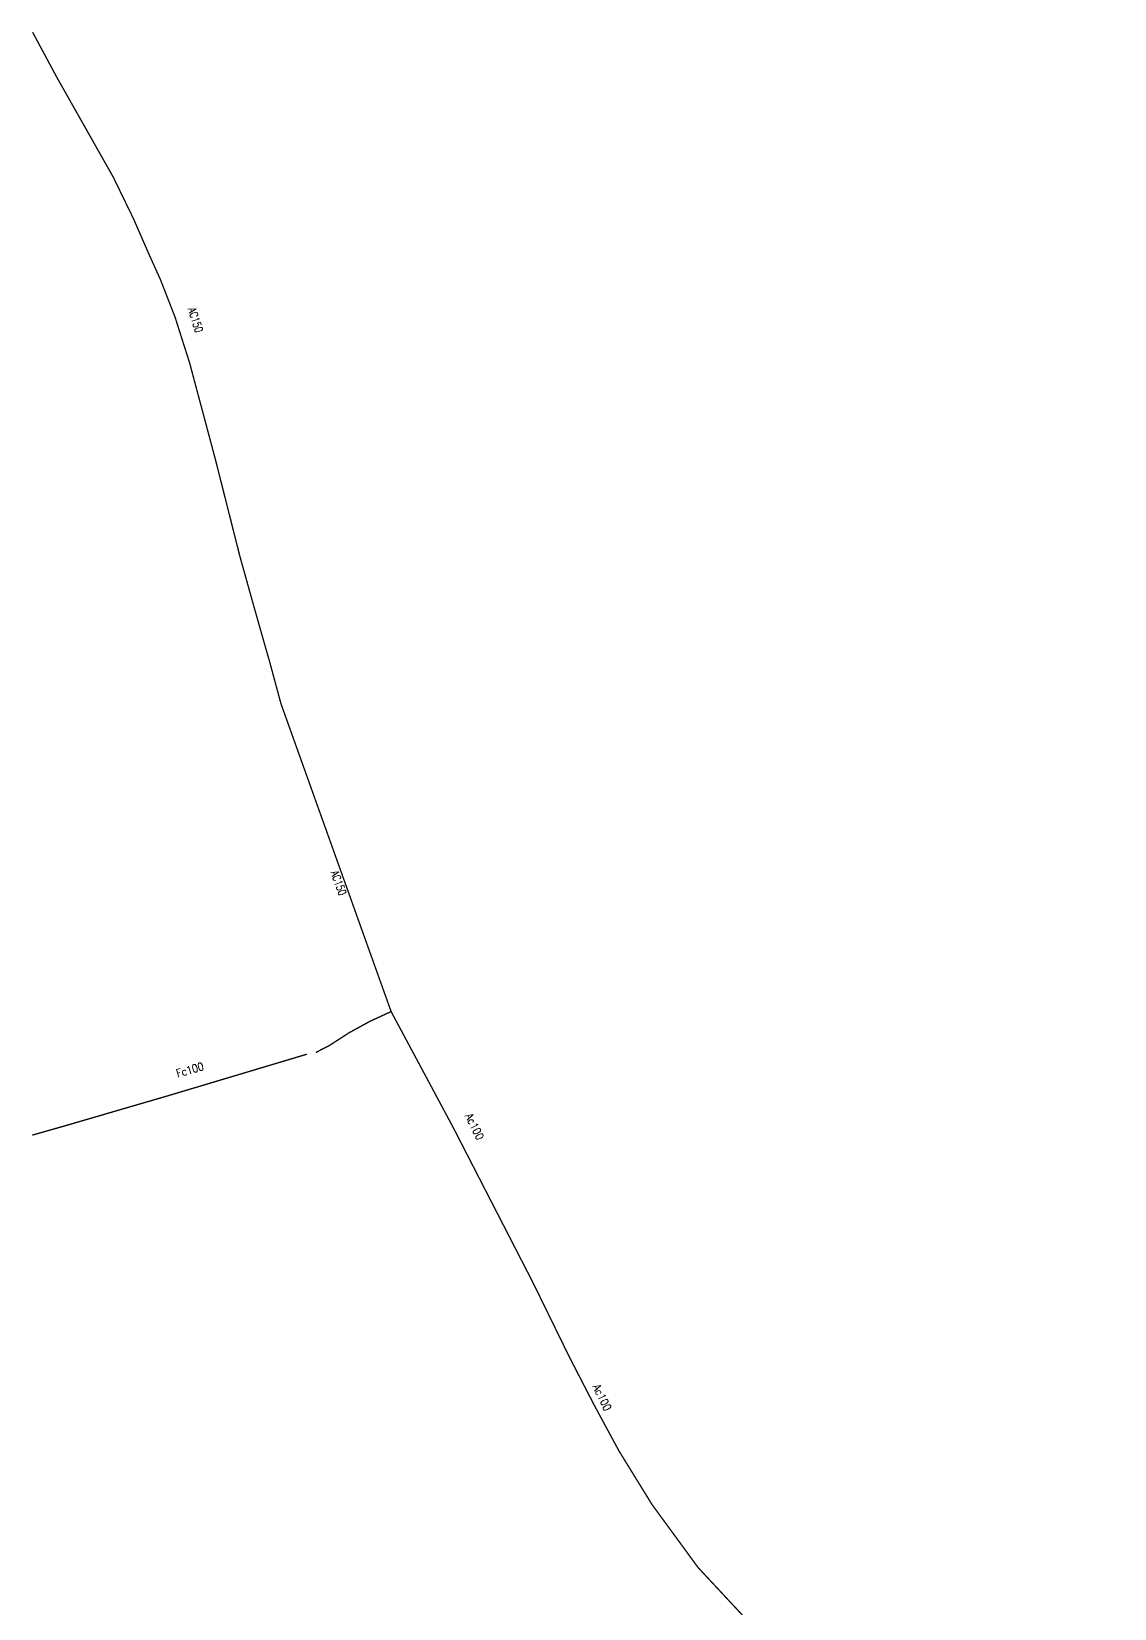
# Model space of a CAD drawing. Header units: millimetres. Extents: x 158430 to 159000, y 158000 to 159000.
# Drawn here: x 158728.4 to 158931.5, y 158704.5 to 159000.1 of the extents above; entities that cross this region are included whole.
import ezdxf
from ezdxf.enums import TextEntityAlignment as Align

# ---------------------------------------------------------------- set-up
doc = ezdxf.new("R2010")
doc.units = ezdxf.units.MM
doc.layers.add('L_908', color=5, linetype='CONTINUOUS')
doc.styles.get("Standard").update_dxf_attribs({"font": 'romans.shx', "width": 0.85})
doc.linetypes.add('BP_HS', pattern='A,2,-1,["G",Standard,S=0.85,R=0,X=-0.27,Y=-0.4],-1', length=4)

msp = doc.modelspace()

# ---------------------------------------------------------------- linework, layer by layer
at = {"layer": 'L_908', "linetype": 'BP_HS', "const_width": 0.25, "flags": 128}
for points in [[(158728.65, 159000), (158733.16, 158991.6), (158733.16, 158991.6), (158743.78, 158972.82), (158743.78, 158972.82), (158747.55, 158965.06), (158750.65, 158957.98), (158752.63, 158953.6), (158755.35, 158946.61), (158758.09, 158938.01), (158762.97, 158919.74), (158762.97, 158919.74), (158762.97, 158919.74), (158767.52, 158901.73), (158767.52, 158901.73), (158770.38, 158891.5), (158770.38, 158891.5), (158773.19, 158881.63), (158775.22, 158874.11), (158795.88, 158816.39), (158807.58, 158794.54), (158822.48, 158765.57), (158829.35, 158751.54), (158833.94, 158742.65), (158838.61, 158734.01), (158844.83, 158723.93), (158853.45, 158712.15), (158862.25, 158702.71), (158880.4, 158687.96), (158892.41, 158677.26), (158896.42, 158672.12), (158904, 158660.72), (158906.72, 158654.95), (158911.13, 158644.39), (158916.62, 158619.88), (158921.33, 158600.32, -0.018807), (158931.4, 158540.85, -0.040485)], [(158781.78, 158808.74), (158784.23, 158809.98, -0.054068), (158795.88, 158816.39)]]:
    msp.add_lwpolyline(points, format="xyb", dxfattribs=at)
msp.add_lwpolyline([(158728.57, 158793.22), (158734.92, 158795.03), (158754.11, 158800.63), (158780.09, 158808.4)], dxfattribs=at)

# ---------------------------------------------------------------- texts
at = {"layer": 'L_908', "linetype": 'Continuous'}
for s, rotation, width, p in [('AC150', 287.6661, 0.75, (158759.2, 158946.05)), ('AC150', 289.6903, 0.75, (158786.05, 158840.51)), ('Fc100', 16.4575, 0.85, (158758.15, 158805.47)), ('Ac100', 296, 0.85, (158811.53, 158794.83)), ('Ac100', 296, 0.85, (158835.46, 158744.05))]:
    msp.add_text(s, height=1.5, rotation=rotation, dxfattribs=dict(at, width=width)).set_placement(p, align=Align.MIDDLE_CENTER)

doc.saveas('drawing.dxf')
